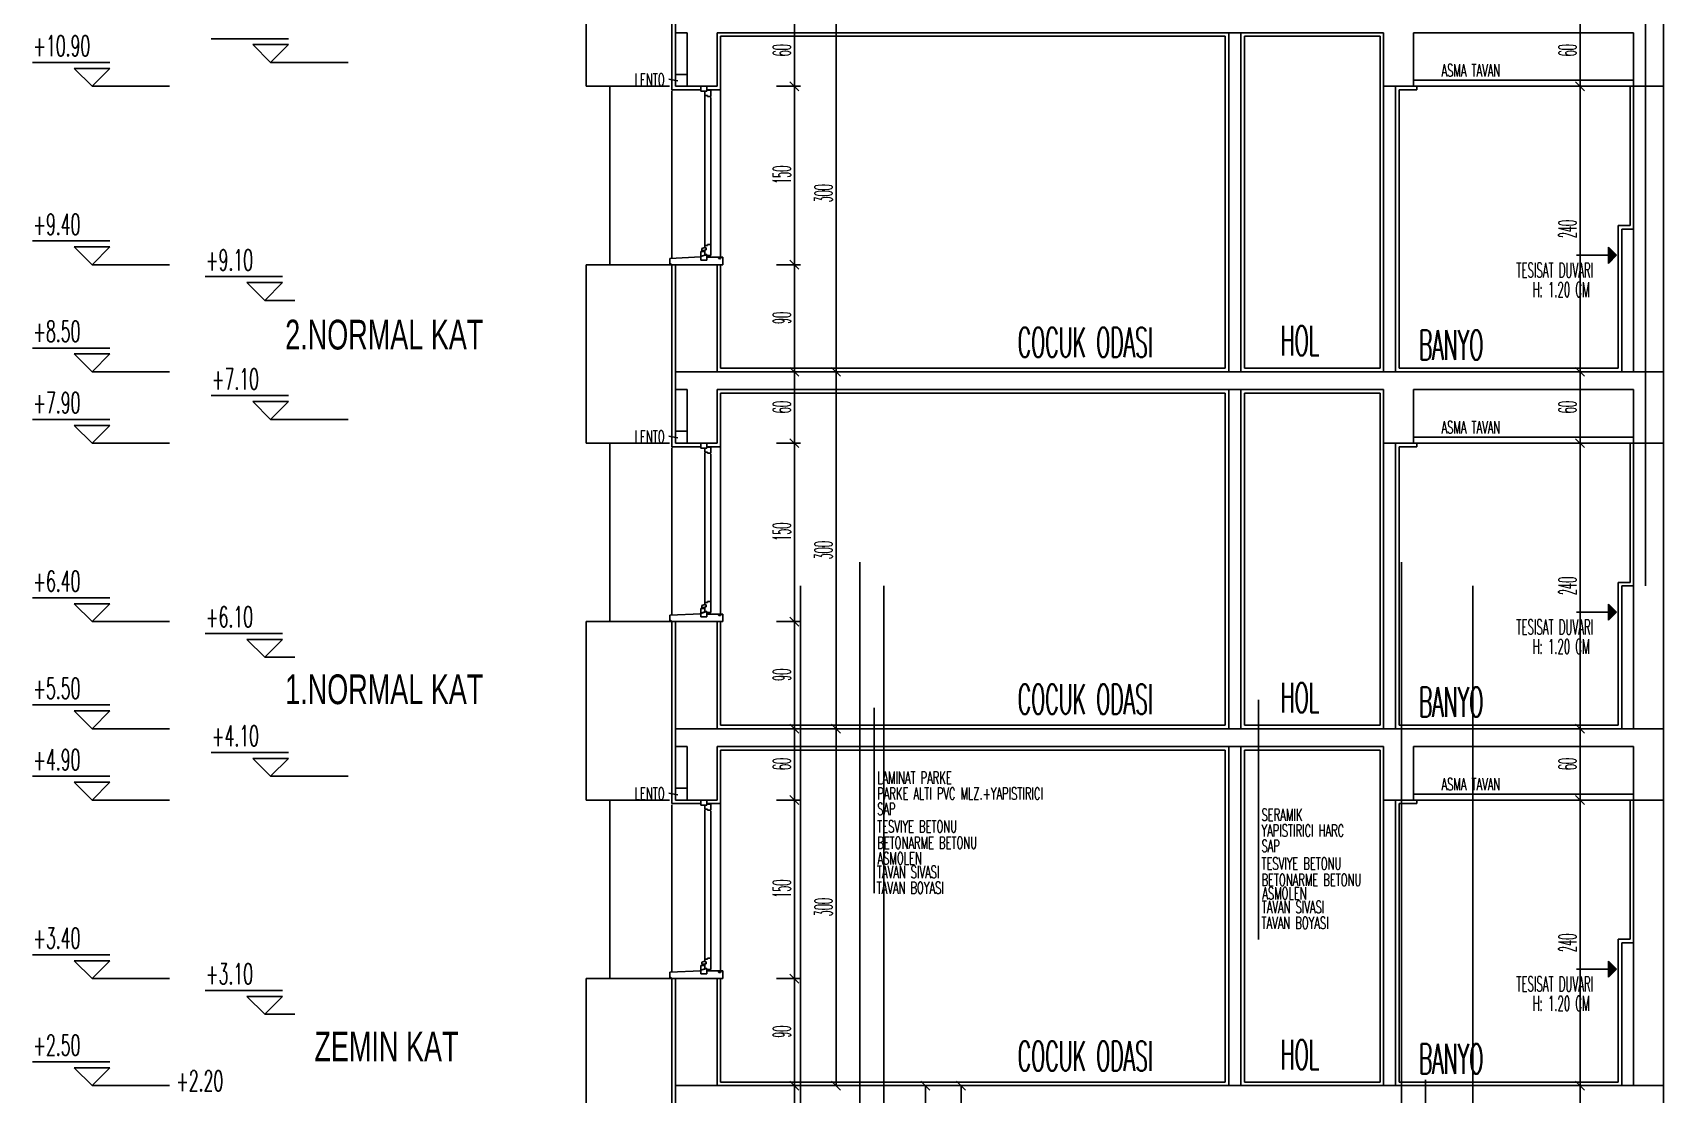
# Model space of a CAD drawing. Extents: x 78 to 306, y -397 to 18.
# Drawn here: x 278.4251 to 278.6991, y -396.81 to -396.6315 of the extents above; entities that cross this region are included whole.
import ezdxf

# ---------------------------------------------------------------- set-up
doc = ezdxf.new("R2010")
doc.units = 0
doc.header["$LTSCALE"] = 0.5
doc.header["$MEASUREMENT"] = 0
doc.linetypes.add('DASHDOT2', pattern=[0.5, 0.25, -0.125, 0, -0.125])
doc.layers.get('0').update_dxf_attribs({"linetype": 'CONTINUOUS'})
for name, color, linetype in [('AKS', 5, 'DASHDOT2'), ('DUVAR', 6, 'CONTINUOUS'), ('KAPI', 1, 'CONTINUOUS'), ('KOLON', 4, 'CONTINUOUS'), ('MERDIVEN', 3, 'CONTINUOUS'), ('OLCU', 31, 'CONTINUOUS'), ('SIVA', 7, 'CONTINUOUS'), ('TARAMA', 8, 'CONTINUOUS'), ('YESIL', 73, 'CONTINUOUS')]:
    doc.layers.add(name, color=color, linetype=linetype)
doc.styles.add('MİMARİ YAZI', font='arial.ttf')
doc.styles.add('OLCU', font='romans.shx', dxfattribs={"width": 0.6, "height": 0.125})
doc.styles.add('OLCUIC', font='ROMANS.SHX', dxfattribs={"width": 0.4, "height": 0.15})

msp = doc.modelspace()

# ---------------------------------------------------------------- hatches: boundary and pattern name
at = {"layer": 'YESIL'}
for points in [[(278.68992, -396.66762), (278.68992, -396.66898), (278.68992, -396.67033), (278.69125, -396.66898)], [(278.68992, -396.72762), (278.68992, -396.72898), (278.68992, -396.73033), (278.69125, -396.72898)], [(278.68992, -396.78762), (278.68992, -396.78898), (278.68992, -396.79033), (278.69125, -396.78898)]]:
    msp.add_hatch(color=256, dxfattribs=at).paths.add_polyline_path(points)

# ---------------------------------------------------------------- linework, layer by layer
at = {"color": 0, "linetype": 'ByBlock'}
for p, q in [((278.55239, -396.63981), (278.55389, -396.64131)), ((278.55389, -396.64131), (278.55239, -396.63981)), ((278.68439, -396.63981), (278.68589, -396.64131)), ((278.68589, -396.64131), (278.68439, -396.63981)), ((278.55239, -396.66981), (278.55389, -396.67131)), ((278.55389, -396.67131), (278.55239, -396.66981)), ((278.55239, -396.68781), (278.55389, -396.68931)), ((278.55389, -396.68931), (278.55239, -396.68781)), ((278.55939, -396.68781), (278.56089, -396.68931)), ((278.56089, -396.68931), (278.55939, -396.68781)), ((278.68439, -396.68781), (278.68589, -396.68931)), ((278.68589, -396.68931), (278.68439, -396.68781)), ((278.55239, -396.69981), (278.55389, -396.70131)), ((278.55389, -396.70131), (278.55239, -396.69981)), ((278.68439, -396.69981), (278.68589, -396.70131)), ((278.68589, -396.70131), (278.68439, -396.69981)), ((278.55239, -396.72981), (278.55389, -396.73131)), ((278.55389, -396.73131), (278.55239, -396.72981)), ((278.55239, -396.74781), (278.55389, -396.74931)), ((278.55389, -396.74931), (278.55239, -396.74781)), ((278.55939, -396.74781), (278.56089, -396.74931)), ((278.56089, -396.74931), (278.55939, -396.74781)), ((278.68439, -396.74781), (278.68589, -396.74931)), ((278.68589, -396.74931), (278.68439, -396.74781)), ((278.55239, -396.75981), (278.55389, -396.76131)), ((278.55389, -396.76131), (278.55239, -396.75981)), ((278.68439, -396.75981), (278.68589, -396.76131)), ((278.68589, -396.76131), (278.68439, -396.75981)), ((278.55239, -396.78981), (278.55389, -396.79131)), ((278.55389, -396.79131), (278.55239, -396.78981)), ((278.55239, -396.80781), (278.55389, -396.80931)), ((278.55389, -396.80931), (278.55239, -396.80781)), ((278.55939, -396.80781), (278.56089, -396.80931)), ((278.57589, -396.80931), (278.57439, -396.80781)), ((278.58189, -396.80931), (278.58039, -396.80781)), ((278.68439, -396.80781), (278.68589, -396.80931)), ((278.68589, -396.80931), (278.68439, -396.80781))]:
    msp.add_line(p, q, dxfattribs=at)
at = {"layer": 'AKS'}
for p, q in [((278.56414, -396.29556), (278.56414, -396.94956)), ((278.65514, -396.29556), (278.65514, -396.94956)), ((278.69614, -396.94956), (278.69614, -396.29556)), ((278.55414, -396.29956), (278.55414, -396.94956)), ((278.56814, -396.29956), (278.56814, -396.94956)), ((278.66714, -396.29956), (278.66714, -396.94956))]:
    msp.add_line(p, q, dxfattribs=at)
at = {"layer": 'DUVAR', "ltscale": 1.4}
for p, q in [((278.53314, -396.63156), (278.53314, -396.64056)), ((278.53514, -396.64056), (278.53314, -396.64056)), ((278.53314, -396.69156), (278.53314, -396.70056)), ((278.53514, -396.70056), (278.53314, -396.70056)), ((278.53314, -396.75156), (278.53314, -396.76056)), ((278.53514, -396.76056), (278.53314, -396.76056))]:
    msp.add_line(p, q, dxfattribs=at)
at = {"layer": 'DUVAR'}
for p, q in [((278.62614, -396.63156), (278.62614, -396.68856)), ((278.62814, -396.63156), (278.62814, -396.68856)), ((278.53314, -396.63856), (278.53514, -396.63856)), ((278.53314, -396.64056), (278.53514, -396.64056)), ((278.65214, -396.64056), (278.65214, -396.68856)), ((278.65414, -396.64056), (278.65414, -396.68856)), ((278.69214, -396.68856), (278.69214, -396.66456)), ((278.69414, -396.66456), (278.69214, -396.66456)), ((278.53314, -396.67056), (278.53314, -396.68856)), ((278.54014, -396.67056), (278.53314, -396.67056)), ((278.54014, -396.67056), (278.53314, -396.67056)), ((278.54014, -396.67056), (278.54014, -396.68856)), ((278.62614, -396.69156), (278.62614, -396.74856)), ((278.62814, -396.69156), (278.62814, -396.74856)), ((278.53314, -396.69856), (278.53514, -396.69856)), ((278.53314, -396.70056), (278.53514, -396.70056)), ((278.65214, -396.70056), (278.65214, -396.74856)), ((278.65414, -396.70056), (278.65414, -396.74856)), ((278.69214, -396.74856), (278.69214, -396.72456)), ((278.69414, -396.72456), (278.69214, -396.72456)), ((278.53314, -396.73056), (278.53314, -396.74856)), ((278.54014, -396.73056), (278.53314, -396.73056)), ((278.54014, -396.73056), (278.53314, -396.73056)), ((278.54014, -396.73056), (278.54014, -396.74856)), ((278.62614, -396.75156), (278.62614, -396.80856)), ((278.62814, -396.75156), (278.62814, -396.80856)), ((278.53314, -396.75856), (278.53514, -396.75856)), ((278.53314, -396.76056), (278.53514, -396.76056)), ((278.65214, -396.76056), (278.65214, -396.80856)), ((278.65414, -396.76056), (278.65414, -396.80856)), ((278.69214, -396.80856), (278.69214, -396.78456)), ((278.69414, -396.78456), (278.69214, -396.78456)), ((278.53314, -396.79056), (278.53314, -396.80856)), ((278.54014, -396.79056), (278.53314, -396.79056)), ((278.54014, -396.79056), (278.53314, -396.79056)), ((278.54014, -396.79056), (278.54014, -396.80856))]:
    msp.add_line(p, q, dxfattribs=at)
at = {"layer": 'DUVAR', "ltscale": 1.5}
for p, q in [((278.54014, -396.67056), (278.53314, -396.67056)), ((278.54014, -396.67056), (278.53314, -396.67056)), ((278.54014, -396.73056), (278.53314, -396.73056)), ((278.54014, -396.73056), (278.53314, -396.73056)), ((278.54014, -396.79056), (278.53314, -396.79056)), ((278.54014, -396.79056), (278.53314, -396.79056))]:
    msp.add_line(p, q, dxfattribs=at)
at = {"layer": 'KAPI'}
for p, q in [((278.53255, -396.64133), (278.53255, -396.66945)), ((278.53808, -396.64217), (278.53808, -396.66732)), ((278.53808, -396.64217), (278.53808, -396.66732)), ((278.54074, -396.64116), (278.54074, -396.66928)), ((278.54074, -396.64116), (278.54074, -396.66928)), ((278.5391, -396.64243), (278.5391, -396.66715)), ((278.5391, -396.64243), (278.5391, -396.66715)), ((278.5322, -396.66949), (278.5374, -396.66924)), ((278.5322, -396.66949), (278.5374, -396.66924)), ((278.5322, -396.66949), (278.5322, -396.67056)), ((278.5322, -396.66949), (278.5322, -396.67056)), ((278.54038, -396.66928), (278.53842, -396.66928)), ((278.54038, -396.66928), (278.53842, -396.66928)), ((278.54038, -396.66943), (278.54038, -396.66928)), ((278.54038, -396.66943), (278.54038, -396.66928)), ((278.54077, -396.66928), (278.54042, -396.66928)), ((278.54077, -396.66928), (278.54042, -396.66928)), ((278.5408, -396.66943), (278.5408, -396.66928)), ((278.54114, -396.66928), (278.5408, -396.66928)), ((278.5408, -396.66943), (278.5408, -396.66928)), ((278.54114, -396.66928), (278.5408, -396.66928)), ((278.54114, -396.67056), (278.54114, -396.66928)), ((278.54114, -396.67056), (278.54114, -396.66928)), ((278.5323, -396.67056), (278.5322, -396.67056)), ((278.5323, -396.67056), (278.5322, -396.67056)), ((278.5323, -396.67039), (278.5323, -396.67056)), ((278.5323, -396.67039), (278.5323, -396.67056)), ((278.53231, -396.67056), (278.53246, -396.67056)), ((278.53231, -396.67056), (278.53246, -396.67056)), ((278.53314, -396.67056), (278.53244, -396.67056)), ((278.53314, -396.67056), (278.53244, -396.67056)), ((278.54114, -396.67056), (278.54014, -396.67056)), ((278.54114, -396.67056), (278.54014, -396.67056)), ((278.53255, -396.70133), (278.53255, -396.72945)), ((278.53808, -396.70217), (278.53808, -396.72732)), ((278.53808, -396.70217), (278.53808, -396.72732)), ((278.5391, -396.70243), (278.5391, -396.72715)), ((278.5391, -396.70243), (278.5391, -396.72715)), ((278.54074, -396.70116), (278.54074, -396.72928)), ((278.54074, -396.70116), (278.54074, -396.72928)), ((278.5322, -396.72949), (278.5374, -396.72924)), ((278.5322, -396.72949), (278.5374, -396.72924)), ((278.5322, -396.72949), (278.5322, -396.73056)), ((278.5322, -396.72949), (278.5322, -396.73056)), ((278.54038, -396.72928), (278.53842, -396.72928)), ((278.54038, -396.72928), (278.53842, -396.72928)), ((278.54038, -396.72943), (278.54038, -396.72928)), ((278.54038, -396.72943), (278.54038, -396.72928)), ((278.54077, -396.72928), (278.54042, -396.72928)), ((278.54077, -396.72928), (278.54042, -396.72928)), ((278.5408, -396.72943), (278.5408, -396.72928)), ((278.54114, -396.72928), (278.5408, -396.72928)), ((278.5408, -396.72943), (278.5408, -396.72928)), ((278.54114, -396.72928), (278.5408, -396.72928)), ((278.54114, -396.73056), (278.54114, -396.72928)), ((278.54114, -396.73056), (278.54114, -396.72928)), ((278.5323, -396.73056), (278.5322, -396.73056)), ((278.5323, -396.73056), (278.5322, -396.73056)), ((278.5323, -396.73039), (278.5323, -396.73056)), ((278.5323, -396.73039), (278.5323, -396.73056)), ((278.53231, -396.73056), (278.53246, -396.73056)), ((278.53231, -396.73056), (278.53246, -396.73056)), ((278.53314, -396.73056), (278.53244, -396.73056)), ((278.53314, -396.73056), (278.53244, -396.73056)), ((278.54114, -396.73056), (278.54014, -396.73056)), ((278.54114, -396.73056), (278.54014, -396.73056)), ((278.53255, -396.76133), (278.53255, -396.78945)), ((278.53808, -396.76217), (278.53808, -396.78732)), ((278.53808, -396.76217), (278.53808, -396.78732)), ((278.5391, -396.76243), (278.5391, -396.78715)), ((278.5391, -396.76243), (278.5391, -396.78715)), ((278.54074, -396.76116), (278.54074, -396.78928)), ((278.54074, -396.76116), (278.54074, -396.78928)), ((278.5322, -396.78949), (278.5374, -396.78924)), ((278.5322, -396.78949), (278.5374, -396.78924)), ((278.5322, -396.78949), (278.5322, -396.79056)), ((278.5322, -396.78949), (278.5322, -396.79056)), ((278.54038, -396.78928), (278.53842, -396.78928)), ((278.54038, -396.78928), (278.53842, -396.78928)), ((278.54038, -396.78943), (278.54038, -396.78928)), ((278.54038, -396.78943), (278.54038, -396.78928)), ((278.54077, -396.78928), (278.54042, -396.78928)), ((278.54077, -396.78928), (278.54042, -396.78928)), ((278.5408, -396.78943), (278.5408, -396.78928)), ((278.54114, -396.78928), (278.5408, -396.78928)), ((278.5408, -396.78943), (278.5408, -396.78928)), ((278.54114, -396.78928), (278.5408, -396.78928)), ((278.54114, -396.79056), (278.54114, -396.78928)), ((278.54114, -396.79056), (278.54114, -396.78928)), ((278.5323, -396.79056), (278.5322, -396.79056)), ((278.5323, -396.79056), (278.5322, -396.79056)), ((278.5323, -396.79039), (278.5323, -396.79056)), ((278.5323, -396.79039), (278.5323, -396.79056)), ((278.53231, -396.79056), (278.53246, -396.79056)), ((278.53231, -396.79056), (278.53246, -396.79056)), ((278.53314, -396.79056), (278.53244, -396.79056)), ((278.53314, -396.79056), (278.53244, -396.79056)), ((278.54114, -396.79056), (278.54014, -396.79056)), ((278.54114, -396.79056), (278.54014, -396.79056))]:
    msp.add_line(p, q, dxfattribs=at)
for centre, radius, start, end in [((278.54059, -396.66931), 0.000242, 208.773, 331.227), ((278.54059, -396.66931), 0.000242, 208.773, 331.227), ((278.5323, -396.67056), 0.00017, 360, 90), ((278.5323, -396.67056), 0.00017, 360, 90), ((278.54059, -396.72931), 0.000242, 208.773, 331.227), ((278.54059, -396.72931), 0.000242, 208.773, 331.227), ((278.5323, -396.73056), 0.00017, 360, 90), ((278.5323, -396.73056), 0.00017, 360, 90), ((278.54059, -396.78931), 0.000242, 208.773, 331.227), ((278.54059, -396.78931), 0.000242, 208.773, 331.227), ((278.5323, -396.79056), 0.00017, 360, 90), ((278.5323, -396.79056), 0.00017, 360, 90)]:
    msp.add_arc(centre, radius, start, end, dxfattribs=at)
at = {"layer": 'KOLON'}
for p, q in [((278.53314, -396.63156), (278.53314, -396.62856)), ((278.69914, -396.62856), (278.69914, -396.68856)), ((278.53514, -396.63156), (278.53314, -396.63156)), ((278.53514, -396.64056), (278.53514, -396.63156)), ((278.65214, -396.63156), (278.54014, -396.63156)), ((278.54014, -396.64056), (278.54014, -396.63156)), ((278.65214, -396.63156), (278.65214, -396.64056)), ((278.69414, -396.63156), (278.65714, -396.63156)), ((278.65714, -396.63156), (278.65714, -396.64056)), ((278.69414, -396.63156), (278.69414, -396.68856)), ((278.54014, -396.64056), (278.53514, -396.64056)), ((278.65714, -396.64056), (278.65214, -396.64056)), ((278.69914, -396.64056), (278.69414, -396.64056)), ((278.69914, -396.68856), (278.53314, -396.68856)), ((278.53314, -396.69156), (278.53314, -396.68856)), ((278.69914, -396.68856), (278.69914, -396.74856)), ((278.53514, -396.69156), (278.53314, -396.69156)), ((278.53514, -396.70056), (278.53514, -396.69156)), ((278.65214, -396.69156), (278.54014, -396.69156)), ((278.54014, -396.70056), (278.54014, -396.69156)), ((278.65214, -396.69156), (278.65214, -396.70056)), ((278.69414, -396.69156), (278.65714, -396.69156)), ((278.65714, -396.69156), (278.65714, -396.70056)), ((278.69414, -396.69156), (278.69414, -396.74856)), ((278.54014, -396.70056), (278.53514, -396.70056)), ((278.65714, -396.70056), (278.65214, -396.70056)), ((278.69914, -396.70056), (278.69414, -396.70056)), ((278.69914, -396.74856), (278.53314, -396.74856)), ((278.53314, -396.75156), (278.53314, -396.74856)), ((278.69914, -396.74856), (278.69914, -396.80856)), ((278.53514, -396.75156), (278.53314, -396.75156)), ((278.53514, -396.76056), (278.53514, -396.75156)), ((278.65214, -396.75156), (278.54014, -396.75156)), ((278.54014, -396.76056), (278.54014, -396.75156)), ((278.65214, -396.75156), (278.65214, -396.76056)), ((278.69414, -396.75156), (278.65714, -396.75156)), ((278.65714, -396.75156), (278.65714, -396.76056)), ((278.69414, -396.75156), (278.69414, -396.80856)), ((278.54014, -396.76056), (278.53514, -396.76056)), ((278.65714, -396.76056), (278.65214, -396.76056)), ((278.69914, -396.76056), (278.69414, -396.76056)), ((278.69914, -396.80856), (278.53314, -396.80856)), ((278.53314, -396.81156), (278.53314, -396.80856)), ((278.69914, -396.80856), (278.69914, -396.86856))]:
    msp.add_line(p, q, dxfattribs=at)
at = {"layer": 'MERDIVEN', "ltscale": 1.4}
for p, q in [((278.69414, -396.63956), (278.65714, -396.63956)), ((278.69414, -396.64056), (278.65714, -396.64056)), ((278.69414, -396.69956), (278.65714, -396.69956)), ((278.69414, -396.70056), (278.65714, -396.70056)), ((278.69414, -396.75956), (278.65714, -396.75956)), ((278.69414, -396.76056), (278.65714, -396.76056))]:
    msp.add_line(p, q, dxfattribs=at)
at = {"layer": 'MERDIVEN'}
for p, q in [((278.5374, -396.64056), (278.5374, -396.64141)), ((278.5374, -396.64056), (278.5374, -396.64141)), ((278.53842, -396.64141), (278.5374, -396.64141)), ((278.53842, -396.64141), (278.5374, -396.64141)), ((278.53808, -396.64141), (278.53808, -396.64209)), ((278.53808, -396.64141), (278.53808, -396.64141)), ((278.53842, -396.64141), (278.53808, -396.64141)), ((278.53808, -396.64141), (278.53808, -396.64209)), ((278.53808, -396.64141), (278.53808, -396.64141)), ((278.53842, -396.64141), (278.53808, -396.64141)), ((278.53808, -396.64209), (278.53851, -396.64209)), ((278.53808, -396.64209), (278.53851, -396.64209)), ((278.53842, -396.64056), (278.53842, -396.64141)), ((278.53842, -396.64056), (278.53842, -396.64141)), ((278.5391, -396.64124), (278.53842, -396.64124)), ((278.5391, -396.64124), (278.53842, -396.64124)), ((278.53851, -396.64209), (278.53851, -396.64226)), ((278.53851, -396.64209), (278.53851, -396.64226)), ((278.5391, -396.64226), (278.53851, -396.64226)), ((278.5391, -396.64226), (278.53851, -396.64226)), ((278.5391, -396.64124), (278.5391, -396.64226)), ((278.5391, -396.64124), (278.5391, -396.64226)), ((278.53808, -396.66834), (278.5374, -396.66834)), ((278.5374, -396.66834), (278.5374, -396.66914)), ((278.53808, -396.66834), (278.5374, -396.66834)), ((278.5374, -396.66834), (278.5374, -396.66914)), ((278.5374, -396.66917), (278.5374, -396.66944)), ((278.5374, -396.66917), (278.5374, -396.66944)), ((278.5374, -396.66944), (278.5374, -396.66978)), ((278.5374, -396.66944), (278.5374, -396.66978)), ((278.53842, -396.66978), (278.5374, -396.66978)), ((278.53842, -396.66978), (278.5374, -396.66978)), ((278.53757, -396.66783), (278.53808, -396.66766)), ((278.53757, -396.66783), (278.53808, -396.66766)), ((278.53757, -396.66783), (278.53757, -396.66817)), ((278.53757, -396.66783), (278.53757, -396.66817)), ((278.53757, -396.66817), (278.53808, -396.66817)), ((278.53757, -396.66817), (278.53808, -396.66817)), ((278.53808, -396.66732), (278.53851, -396.66732)), ((278.53808, -396.66732), (278.53808, -396.66774)), ((278.53808, -396.66732), (278.53851, -396.66732)), ((278.53808, -396.66732), (278.53808, -396.66774)), ((278.53808, -396.66774), (278.53834, -396.66774)), ((278.53808, -396.66774), (278.53834, -396.66774)), ((278.53808, -396.66808), (278.53834, -396.66808)), ((278.53808, -396.66808), (278.53808, -396.66834)), ((278.53808, -396.66808), (278.53834, -396.66808)), ((278.53808, -396.66808), (278.53808, -396.66834)), ((278.53808, -396.66885), (278.53808, -396.66834)), ((278.53808, -396.66885), (278.53808, -396.66834)), ((278.53842, -396.66885), (278.53808, -396.66885)), ((278.53842, -396.66885), (278.53808, -396.66885)), ((278.53842, -396.66893), (278.53817, -396.66893)), ((278.53842, -396.66893), (278.53817, -396.66893)), ((278.53834, -396.66774), (278.53834, -396.66808)), ((278.53834, -396.66774), (278.53834, -396.66808)), ((278.53842, -396.66885), (278.53842, -396.66936)), ((278.53842, -396.66885), (278.53842, -396.66936)), ((278.5391, -396.66902), (278.53842, -396.66902)), ((278.5391, -396.66902), (278.53842, -396.66902)), ((278.53842, -396.66936), (278.53842, -396.66978)), ((278.53842, -396.66936), (278.53842, -396.66978)), ((278.53851, -396.66732), (278.53851, -396.66715)), ((278.5391, -396.66715), (278.53851, -396.66715)), ((278.53851, -396.66732), (278.53851, -396.66715)), ((278.5391, -396.66715), (278.53851, -396.66715)), ((278.5391, -396.66715), (278.5391, -396.66902)), ((278.5391, -396.66715), (278.5391, -396.66902)), ((278.5374, -396.70056), (278.5374, -396.70141)), ((278.5374, -396.70056), (278.5374, -396.70141)), ((278.53842, -396.70141), (278.5374, -396.70141)), ((278.53842, -396.70141), (278.5374, -396.70141)), ((278.53808, -396.70141), (278.53808, -396.70209)), ((278.53808, -396.70141), (278.53808, -396.70141)), ((278.53842, -396.70141), (278.53808, -396.70141)), ((278.53808, -396.70141), (278.53808, -396.70209)), ((278.53808, -396.70141), (278.53808, -396.70141)), ((278.53842, -396.70141), (278.53808, -396.70141)), ((278.53808, -396.70209), (278.53851, -396.70209)), ((278.53808, -396.70209), (278.53851, -396.70209)), ((278.53842, -396.70056), (278.53842, -396.70141)), ((278.53842, -396.70056), (278.53842, -396.70141)), ((278.5391, -396.70124), (278.53842, -396.70124)), ((278.5391, -396.70124), (278.53842, -396.70124)), ((278.53851, -396.70209), (278.53851, -396.70226)), ((278.53851, -396.70209), (278.53851, -396.70226)), ((278.5391, -396.70226), (278.53851, -396.70226)), ((278.5391, -396.70226), (278.53851, -396.70226)), ((278.5391, -396.70124), (278.5391, -396.70226)), ((278.5391, -396.70124), (278.5391, -396.70226)), ((278.53808, -396.72732), (278.53851, -396.72732)), ((278.53808, -396.72732), (278.53808, -396.72774)), ((278.53808, -396.72732), (278.53851, -396.72732)), ((278.53808, -396.72732), (278.53808, -396.72774)), ((278.53851, -396.72732), (278.53851, -396.72715)), ((278.5391, -396.72715), (278.53851, -396.72715)), ((278.53851, -396.72732), (278.53851, -396.72715)), ((278.5391, -396.72715), (278.53851, -396.72715)), ((278.5391, -396.72715), (278.5391, -396.72902)), ((278.5391, -396.72715), (278.5391, -396.72902)), ((278.53808, -396.72834), (278.5374, -396.72834)), ((278.5374, -396.72834), (278.5374, -396.72914)), ((278.53808, -396.72834), (278.5374, -396.72834)), ((278.5374, -396.72834), (278.5374, -396.72914)), ((278.5374, -396.72917), (278.5374, -396.72944)), ((278.5374, -396.72917), (278.5374, -396.72944)), ((278.5374, -396.72944), (278.5374, -396.72978)), ((278.5374, -396.72944), (278.5374, -396.72978)), ((278.53842, -396.72978), (278.5374, -396.72978)), ((278.53842, -396.72978), (278.5374, -396.72978)), ((278.53757, -396.72783), (278.53808, -396.72766)), ((278.53757, -396.72783), (278.53808, -396.72766)), ((278.53757, -396.72783), (278.53757, -396.72817)), ((278.53757, -396.72783), (278.53757, -396.72817)), ((278.53757, -396.72817), (278.53808, -396.72817)), ((278.53757, -396.72817), (278.53808, -396.72817)), ((278.53808, -396.72774), (278.53834, -396.72774)), ((278.53808, -396.72774), (278.53834, -396.72774)), ((278.53808, -396.72808), (278.53834, -396.72808)), ((278.53808, -396.72808), (278.53808, -396.72834)), ((278.53808, -396.72808), (278.53834, -396.72808)), ((278.53808, -396.72808), (278.53808, -396.72834)), ((278.53808, -396.72885), (278.53808, -396.72834)), ((278.53808, -396.72885), (278.53808, -396.72834)), ((278.53842, -396.72885), (278.53808, -396.72885)), ((278.53842, -396.72885), (278.53808, -396.72885)), ((278.53842, -396.72893), (278.53817, -396.72893)), ((278.53842, -396.72893), (278.53817, -396.72893)), ((278.53834, -396.72774), (278.53834, -396.72808)), ((278.53834, -396.72774), (278.53834, -396.72808)), ((278.53842, -396.72885), (278.53842, -396.72936)), ((278.53842, -396.72885), (278.53842, -396.72936)), ((278.5391, -396.72902), (278.53842, -396.72902)), ((278.5391, -396.72902), (278.53842, -396.72902)), ((278.53842, -396.72936), (278.53842, -396.72978)), ((278.53842, -396.72936), (278.53842, -396.72978)), ((278.5374, -396.76056), (278.5374, -396.76141)), ((278.5374, -396.76056), (278.5374, -396.76141)), ((278.53842, -396.76141), (278.5374, -396.76141)), ((278.53842, -396.76141), (278.5374, -396.76141)), ((278.53808, -396.76141), (278.53808, -396.76209)), ((278.53808, -396.76141), (278.53808, -396.76141)), ((278.53842, -396.76141), (278.53808, -396.76141)), ((278.53808, -396.76141), (278.53808, -396.76209)), ((278.53808, -396.76141), (278.53808, -396.76141)), ((278.53842, -396.76141), (278.53808, -396.76141)), ((278.53808, -396.76209), (278.53851, -396.76209)), ((278.53808, -396.76209), (278.53851, -396.76209)), ((278.53842, -396.76056), (278.53842, -396.76141)), ((278.53842, -396.76056), (278.53842, -396.76141)), ((278.5391, -396.76124), (278.53842, -396.76124)), ((278.5391, -396.76124), (278.53842, -396.76124)), ((278.53851, -396.76209), (278.53851, -396.76226)), ((278.53851, -396.76209), (278.53851, -396.76226)), ((278.5391, -396.76226), (278.53851, -396.76226)), ((278.5391, -396.76226), (278.53851, -396.76226)), ((278.5391, -396.76124), (278.5391, -396.76226)), ((278.5391, -396.76124), (278.5391, -396.76226)), ((278.53808, -396.78732), (278.53851, -396.78732)), ((278.53808, -396.78732), (278.53808, -396.78774)), ((278.53808, -396.78732), (278.53851, -396.78732)), ((278.53808, -396.78732), (278.53808, -396.78774)), ((278.53851, -396.78732), (278.53851, -396.78715)), ((278.5391, -396.78715), (278.53851, -396.78715)), ((278.53851, -396.78732), (278.53851, -396.78715)), ((278.5391, -396.78715), (278.53851, -396.78715)), ((278.5391, -396.78715), (278.5391, -396.78902)), ((278.5391, -396.78715), (278.5391, -396.78902)), ((278.53808, -396.78834), (278.5374, -396.78834)), ((278.5374, -396.78834), (278.5374, -396.78914)), ((278.53808, -396.78834), (278.5374, -396.78834)), ((278.5374, -396.78834), (278.5374, -396.78914)), ((278.5374, -396.78917), (278.5374, -396.78944)), ((278.5374, -396.78917), (278.5374, -396.78944)), ((278.5374, -396.78944), (278.5374, -396.78978)), ((278.5374, -396.78944), (278.5374, -396.78978)), ((278.53842, -396.78978), (278.5374, -396.78978)), ((278.53842, -396.78978), (278.5374, -396.78978)), ((278.53757, -396.78783), (278.53808, -396.78766)), ((278.53757, -396.78783), (278.53808, -396.78766)), ((278.53757, -396.78783), (278.53757, -396.78817)), ((278.53757, -396.78783), (278.53757, -396.78817)), ((278.53757, -396.78817), (278.53808, -396.78817)), ((278.53757, -396.78817), (278.53808, -396.78817)), ((278.53808, -396.78774), (278.53834, -396.78774)), ((278.53808, -396.78774), (278.53834, -396.78774)), ((278.53808, -396.78808), (278.53834, -396.78808)), ((278.53808, -396.78808), (278.53808, -396.78834)), ((278.53808, -396.78808), (278.53834, -396.78808)), ((278.53808, -396.78808), (278.53808, -396.78834)), ((278.53808, -396.78885), (278.53808, -396.78834)), ((278.53808, -396.78885), (278.53808, -396.78834)), ((278.53842, -396.78885), (278.53808, -396.78885)), ((278.53842, -396.78885), (278.53808, -396.78885)), ((278.53842, -396.78893), (278.53817, -396.78893)), ((278.53842, -396.78893), (278.53817, -396.78893)), ((278.53834, -396.78774), (278.53834, -396.78808)), ((278.53834, -396.78774), (278.53834, -396.78808)), ((278.53842, -396.78885), (278.53842, -396.78936)), ((278.53842, -396.78885), (278.53842, -396.78936)), ((278.5391, -396.78902), (278.53842, -396.78902)), ((278.5391, -396.78902), (278.53842, -396.78902)), ((278.53842, -396.78936), (278.53842, -396.78978)), ((278.53842, -396.78936), (278.53842, -396.78978))]:
    msp.add_line(p, q, dxfattribs=at)
at = {"layer": 'OLCU'}
for p, q in [((278.46814, -396.63256), (278.45514, -396.63256)), ((278.46514, -396.63656), (278.46214, -396.63356)), ((278.46814, -396.63356), (278.46214, -396.63356)), ((278.46514, -396.63656), (278.46814, -396.63356)), ((278.43814, -396.63656), (278.42514, -396.63656)), ((278.47814, -396.63656), (278.46514, -396.63656)), ((278.43514, -396.64056), (278.43214, -396.63756)), ((278.43814, -396.63756), (278.43214, -396.63756)), ((278.43514, -396.64056), (278.43814, -396.63756)), ((278.44814, -396.64056), (278.43514, -396.64056)), ((278.43814, -396.66656), (278.42514, -396.66656)), ((278.43514, -396.67056), (278.43214, -396.66756)), ((278.43814, -396.66756), (278.43214, -396.66756)), ((278.43514, -396.67056), (278.43814, -396.66756)), ((278.44814, -396.67056), (278.43514, -396.67056)), ((278.46714, -396.67256), (278.45414, -396.67256)), ((278.46414, -396.67656), (278.46114, -396.67356)), ((278.46714, -396.67356), (278.46114, -396.67356)), ((278.46414, -396.67656), (278.46714, -396.67356)), ((278.46922, -396.67656), (278.46414, -396.67656)), ((278.43814, -396.68456), (278.42514, -396.68456)), ((278.43514, -396.68856), (278.43214, -396.68556)), ((278.43814, -396.68556), (278.43214, -396.68556)), ((278.43514, -396.68856), (278.43814, -396.68556)), ((278.44814, -396.68856), (278.43514, -396.68856)), ((278.46814, -396.69256), (278.45514, -396.69256)), ((278.46514, -396.69656), (278.46214, -396.69356)), ((278.46814, -396.69356), (278.46214, -396.69356)), ((278.46514, -396.69656), (278.46814, -396.69356)), ((278.43814, -396.69656), (278.42514, -396.69656)), ((278.47814, -396.69656), (278.46514, -396.69656)), ((278.43514, -396.70056), (278.43214, -396.69756)), ((278.43814, -396.69756), (278.43214, -396.69756)), ((278.43514, -396.70056), (278.43814, -396.69756)), ((278.44814, -396.70056), (278.43514, -396.70056)), ((278.43814, -396.72656), (278.42514, -396.72656)), ((278.43514, -396.73056), (278.43214, -396.72756)), ((278.43814, -396.72756), (278.43214, -396.72756)), ((278.43514, -396.73056), (278.43814, -396.72756)), ((278.44814, -396.73056), (278.43514, -396.73056)), ((278.46714, -396.73256), (278.45414, -396.73256)), ((278.46414, -396.73656), (278.46114, -396.73356)), ((278.46714, -396.73356), (278.46114, -396.73356)), ((278.46414, -396.73656), (278.46714, -396.73356)), ((278.46922, -396.73656), (278.46414, -396.73656)), ((278.43814, -396.74456), (278.42514, -396.74456)), ((278.43514, -396.74856), (278.43214, -396.74556)), ((278.43814, -396.74556), (278.43214, -396.74556)), ((278.43514, -396.74856), (278.43814, -396.74556)), ((278.44814, -396.74856), (278.43514, -396.74856)), ((278.46814, -396.75256), (278.45514, -396.75256)), ((278.46514, -396.75656), (278.46214, -396.75356)), ((278.46814, -396.75356), (278.46214, -396.75356)), ((278.46514, -396.75656), (278.46814, -396.75356)), ((278.43814, -396.75656), (278.42514, -396.75656)), ((278.47814, -396.75656), (278.46514, -396.75656)), ((278.43514, -396.76056), (278.43214, -396.75756)), ((278.43814, -396.75756), (278.43214, -396.75756)), ((278.43514, -396.76056), (278.43814, -396.75756)), ((278.44814, -396.76056), (278.43514, -396.76056)), ((278.43814, -396.78656), (278.42514, -396.78656)), ((278.43514, -396.79056), (278.43214, -396.78756)), ((278.43814, -396.78756), (278.43214, -396.78756)), ((278.43514, -396.79056), (278.43814, -396.78756)), ((278.44814, -396.79056), (278.43514, -396.79056)), ((278.46714, -396.79256), (278.45414, -396.79256)), ((278.46414, -396.79656), (278.46114, -396.79356)), ((278.46714, -396.79356), (278.46114, -396.79356)), ((278.46414, -396.79656), (278.46714, -396.79356)), ((278.46922, -396.79656), (278.46414, -396.79656)), ((278.43814, -396.80456), (278.42514, -396.80456)), ((278.43514, -396.80856), (278.43214, -396.80556)), ((278.43814, -396.80556), (278.43214, -396.80556)), ((278.43514, -396.80856), (278.43814, -396.80556)), ((278.44814, -396.80856), (278.43514, -396.80856))]:
    msp.add_line(p, q, dxfattribs=at)
at = {"layer": 'SIVA', "ltscale": 1.4}
for p, q in [((278.53254, -396.64116), (278.53254, -396.62856)), ((278.62554, -396.63216), (278.54074, -396.63216)), ((278.54074, -396.64116), (278.54074, -396.63216)), ((278.62554, -396.68796), (278.62554, -396.63216)), ((278.62874, -396.63216), (278.62874, -396.68796)), ((278.65154, -396.63216), (278.62874, -396.63216)), ((278.65154, -396.68796), (278.65154, -396.63216)), ((278.54074, -396.64116), (278.54074, -396.63547)), ((278.53254, -396.63707), (278.53254, -396.64116)), ((278.53254, -396.63707), (278.53254, -396.64116)), ((278.53254, -396.64116), (278.5374, -396.64116)), ((278.53254, -396.64116), (278.5374, -396.64116)), ((278.65474, -396.64116), (278.65474, -396.68796)), ((278.65774, -396.64116), (278.65474, -396.64116)), ((278.65774, -396.64056), (278.65774, -396.64116)), ((278.69354, -396.66396), (278.69354, -396.64056)), ((278.69154, -396.68796), (278.69154, -396.66396)), ((278.69354, -396.66396), (278.69154, -396.66396)), ((278.53254, -396.68856), (278.53254, -396.67056)), ((278.54074, -396.68796), (278.54074, -396.67056)), ((278.53254, -396.70116), (278.53254, -396.68856)), ((278.62554, -396.68796), (278.54074, -396.68796)), ((278.65154, -396.68796), (278.62874, -396.68796)), ((278.69154, -396.68796), (278.65474, -396.68796)), ((278.62554, -396.69216), (278.54074, -396.69216)), ((278.54074, -396.70116), (278.54074, -396.69216)), ((278.62554, -396.74796), (278.62554, -396.69216)), ((278.62874, -396.69216), (278.62874, -396.74796)), ((278.65154, -396.69216), (278.62874, -396.69216)), ((278.65154, -396.74796), (278.65154, -396.69216)), ((278.53254, -396.69707), (278.53254, -396.70116)), ((278.53254, -396.69707), (278.53254, -396.70116)), ((278.54074, -396.70116), (278.54074, -396.69547)), ((278.53254, -396.70116), (278.5374, -396.70116)), ((278.53254, -396.70116), (278.5374, -396.70116)), ((278.65474, -396.70116), (278.65474, -396.74796)), ((278.65774, -396.70116), (278.65474, -396.70116)), ((278.65774, -396.70056), (278.65774, -396.70116)), ((278.69354, -396.72396), (278.69354, -396.70056)), ((278.69154, -396.74796), (278.69154, -396.72396)), ((278.69354, -396.72396), (278.69154, -396.72396)), ((278.53254, -396.74856), (278.53254, -396.73056)), ((278.54074, -396.74796), (278.54074, -396.73056)), ((278.53254, -396.76116), (278.53254, -396.74856)), ((278.62554, -396.74796), (278.54074, -396.74796)), ((278.65154, -396.74796), (278.62874, -396.74796)), ((278.69154, -396.74796), (278.65474, -396.74796)), ((278.62554, -396.75216), (278.54074, -396.75216)), ((278.54074, -396.76116), (278.54074, -396.75216)), ((278.62554, -396.80796), (278.62554, -396.75216)), ((278.62874, -396.75216), (278.62874, -396.80796)), ((278.65154, -396.75216), (278.62874, -396.75216)), ((278.65154, -396.80796), (278.65154, -396.75216)), ((278.53254, -396.75707), (278.53254, -396.76116)), ((278.53254, -396.75707), (278.53254, -396.76116)), ((278.54074, -396.76116), (278.54074, -396.75547)), ((278.53254, -396.76116), (278.5374, -396.76116)), ((278.53254, -396.76116), (278.5374, -396.76116)), ((278.65474, -396.76116), (278.65474, -396.80796)), ((278.65774, -396.76116), (278.65474, -396.76116)), ((278.65774, -396.76056), (278.65774, -396.76116)), ((278.69354, -396.78396), (278.69354, -396.76056)), ((278.69154, -396.80796), (278.69154, -396.78396)), ((278.69354, -396.78396), (278.69154, -396.78396)), ((278.53254, -396.80856), (278.53254, -396.79056)), ((278.54074, -396.80796), (278.54074, -396.79056)), ((278.53254, -396.81516), (278.53254, -396.80856)), ((278.62554, -396.80796), (278.54074, -396.80796)), ((278.65154, -396.80796), (278.62874, -396.80796)), ((278.69154, -396.80796), (278.65474, -396.80796))]:
    msp.add_line(p, q, dxfattribs=at)
at = {"layer": 'SIVA'}
for p, q in [((278.53254, -396.64116), (278.5374, -396.64116)), ((278.53254, -396.64116), (278.5374, -396.64116)), ((278.53842, -396.64116), (278.54074, -396.64116)), ((278.53842, -396.64116), (278.54074, -396.64116)), ((278.53254, -396.70116), (278.5374, -396.70116)), ((278.53254, -396.70116), (278.5374, -396.70116)), ((278.53842, -396.70116), (278.54074, -396.70116)), ((278.53842, -396.70116), (278.54074, -396.70116)), ((278.53254, -396.76116), (278.5374, -396.76116)), ((278.53254, -396.76116), (278.5374, -396.76116)), ((278.53842, -396.76116), (278.54074, -396.76116)), ((278.53842, -396.76116), (278.54074, -396.76116))]:
    msp.add_line(p, q, dxfattribs=at)
at = {"layer": 'TARAMA', "ltscale": 1.4}
for p, q in [((278.51814, -396.61056), (278.51814, -396.64056)), ((278.51814, -396.64056), (278.53214, -396.64056)), ((278.52214, -396.67056), (278.52214, -396.64056)), ((278.51814, -396.67056), (278.51814, -396.70056)), ((278.51814, -396.67056), (278.53214, -396.67056)), ((278.51814, -396.70056), (278.53214, -396.70056)), ((278.52214, -396.73056), (278.52214, -396.70056)), ((278.51814, -396.73056), (278.51814, -396.76056)), ((278.51814, -396.73056), (278.53214, -396.73056)), ((278.51814, -396.76056), (278.53214, -396.76056)), ((278.52214, -396.79056), (278.52214, -396.76056)), ((278.51814, -396.79056), (278.51814, -396.81456)), ((278.51814, -396.79056), (278.53214, -396.79056))]:
    msp.add_line(p, q, dxfattribs=at)
at = {"layer": 'TARAMA'}
for p, q in [((278.5374, -396.66914), (278.53737, -396.66915)), ((278.5374, -396.66914), (278.53737, -396.66915)), ((278.53737, -396.66915), (278.53738, -396.66918)), ((278.53737, -396.66915), (278.53738, -396.66918)), ((278.5374, -396.66917), (278.53738, -396.66918)), ((278.5374, -396.66917), (278.53738, -396.66918)), ((278.5381, -396.66897), (278.53741, -396.66917)), ((278.5381, -396.66897), (278.53741, -396.66917)), ((278.53808, -396.66894), (278.53742, -396.66913)), ((278.53808, -396.66894), (278.53742, -396.66913)), ((278.5374, -396.72914), (278.53737, -396.72915)), ((278.5374, -396.72914), (278.53737, -396.72915)), ((278.53737, -396.72915), (278.53738, -396.72918)), ((278.53737, -396.72915), (278.53738, -396.72918)), ((278.5374, -396.72917), (278.53738, -396.72918)), ((278.5374, -396.72917), (278.53738, -396.72918)), ((278.5381, -396.72897), (278.53741, -396.72917)), ((278.5381, -396.72897), (278.53741, -396.72917)), ((278.53808, -396.72894), (278.53742, -396.72913)), ((278.53808, -396.72894), (278.53742, -396.72913)), ((278.5374, -396.78914), (278.53737, -396.78915)), ((278.5374, -396.78914), (278.53737, -396.78915)), ((278.53737, -396.78915), (278.53738, -396.78918)), ((278.53737, -396.78915), (278.53738, -396.78918)), ((278.5374, -396.78917), (278.53738, -396.78918)), ((278.5374, -396.78917), (278.53738, -396.78918)), ((278.5381, -396.78897), (278.53741, -396.78917)), ((278.5381, -396.78897), (278.53741, -396.78917)), ((278.53808, -396.78894), (278.53742, -396.78913)), ((278.53808, -396.78894), (278.53742, -396.78913))]:
    msp.add_line(p, q, dxfattribs=at)
at = {"layer": 'YESIL', "ltscale": 1.4}
for p, q in [((278.55314, -396.64056), (278.55314, -396.62856)), ((278.56014, -396.62856), (278.56014, -396.68856)), ((278.68514, -396.64056), (278.68514, -396.62856)), ((278.55414, -396.64056), (278.55014, -396.64056)), ((278.55314, -396.67056), (278.55314, -396.64056)), ((278.68514, -396.68856), (278.68514, -396.64056)), ((278.55414, -396.67056), (278.55014, -396.67056)), ((278.55314, -396.68856), (278.55314, -396.67056)), ((278.55314, -396.70056), (278.55314, -396.68856)), ((278.56014, -396.68856), (278.56014, -396.74856)), ((278.68514, -396.70056), (278.68514, -396.68856)), ((278.55414, -396.70056), (278.55014, -396.70056)), ((278.55314, -396.73056), (278.55314, -396.70056)), ((278.68514, -396.74856), (278.68514, -396.70056)), ((278.55414, -396.73056), (278.55014, -396.73056)), ((278.55314, -396.74856), (278.55314, -396.73056)), ((278.55314, -396.76056), (278.55314, -396.74856)), ((278.56014, -396.74856), (278.56014, -396.80856)), ((278.68514, -396.76056), (278.68514, -396.74856)), ((278.55414, -396.76056), (278.55014, -396.76056)), ((278.55314, -396.79056), (278.55314, -396.76056)), ((278.68514, -396.80856), (278.68514, -396.76056)), ((278.55414, -396.79056), (278.55014, -396.79056)), ((278.55314, -396.80856), (278.55314, -396.79056)), ((278.55314, -396.80856), (278.55314, -396.81456)), ((278.57514, -396.80856), (278.57514, -396.82056)), ((278.58114, -396.86856), (278.58114, -396.80856)), ((278.6592, -396.85732), (278.6592, -396.80756)), ((278.68514, -396.82056), (278.68514, -396.80856))]:
    msp.add_line(p, q, dxfattribs=at)
at = {"layer": 'YESIL'}
for p, q in [((278.53355, -396.63967), (278.53203, -396.63939)), ((278.68456, -396.66898), (278.68992, -396.66898)), ((278.68992, -396.66898), (278.68992, -396.66762)), ((278.69125, -396.66898), (278.68992, -396.66762)), ((278.68992, -396.66898), (278.68992, -396.67033)), ((278.69125, -396.66898), (278.68992, -396.67033)), ((278.53355, -396.69967), (278.53203, -396.69939)), ((278.68456, -396.72898), (278.68992, -396.72898)), ((278.68992, -396.72898), (278.68992, -396.72762)), ((278.69125, -396.72898), (278.68992, -396.72762)), ((278.68992, -396.72898), (278.68992, -396.73033)), ((278.69125, -396.72898), (278.68992, -396.73033)), ((278.6311, -396.78399), (278.6311, -396.74371)), ((278.56653, -396.7762), (278.56653, -396.74506)), ((278.53355, -396.75967), (278.53203, -396.75939)), ((278.68992, -396.78898), (278.68992, -396.78762)), ((278.69125, -396.78898), (278.68992, -396.78762)), ((278.68456, -396.78898), (278.68992, -396.78898)), ((278.68992, -396.78898), (278.68992, -396.79033)), ((278.69125, -396.78898), (278.68992, -396.79033))]:
    msp.add_line(p, q, dxfattribs=at)

# ---------------------------------------------------------------- texts
at = {"layer": 'KAPI', "style": 'MİMARİ YAZI', "width": 0.65}
for s, p in [('2.NORMAL KAT', (278.46758, -396.68481)), ('1.NORMAL KAT', (278.46758, -396.74443)), ('ZEMIN KAT', (278.47249, -396.80449))]:
    msp.add_text(s, height=0.005, dxfattribs=at).set_placement(p)
at = {"layer": 'OLCU', "style": 'OLCU', "width": 0.55}
for s, p in [('+10.90', (278.42525, -396.63551)), ('+9.40', (278.42525, -396.66551)), ('+9.10', (278.45425, -396.67151)), ('+8.50', (278.42525, -396.68351)), ('+7.10', (278.45525, -396.69151)), ('+7.90', (278.42525, -396.69551)), ('+6.40', (278.42525, -396.72551)), ('+6.10', (278.45425, -396.73151)), ('+5.50', (278.42525, -396.74351)), ('+4.10', (278.45525, -396.75151)), ('+4.90', (278.42525, -396.75551)), ('+3.40', (278.42525, -396.78551)), ('+3.10', (278.45425, -396.79151)), ('+2.50', (278.42525, -396.80351)), ('+2.20', (278.44925, -396.80951))]:
    msp.add_text(s, height=0.0035, dxfattribs=at).set_placement(p)
at = {"layer": 'YESIL'}
for s, height, rotation, style, width, p in [('60', 0.003, 90, 'OLCUIC', 0.4, (278.55254, -396.63553)), ('60', 0.003, 90, 'OLCUIC', 0.4, (278.68454, -396.63553)), ('150', 0.003, 90, 'OLCUIC', 0.4, (278.55254, -396.65699)), ('300', 0.003, 90, 'OLCUIC', 0.4, (278.55954, -396.6601)), ('240', 0.003, 90, 'OLCUIC', 0.4, (278.68454, -396.6661)), ('TESISAT DUVARI', 0.0025, 0, 'OLCU', 0.5, (278.67443, -396.67272)), ('H: 1.20 CM', 0.0025, 0, 'OLCU', 0.5, (278.67717, -396.67599)), ('90', 0.003, 90, 'OLCUIC', 0.4, (278.55254, -396.68053)), ('60', 0.003, 90, 'OLCUIC', 0.4, (278.55254, -396.69553)), ('60', 0.003, 90, 'OLCUIC', 0.4, (278.68454, -396.69553)), ('150', 0.003, 90, 'OLCUIC', 0.4, (278.55254, -396.71699)), ('300', 0.003, 90, 'OLCUIC', 0.4, (278.55954, -396.7201)), ('240', 0.003, 90, 'OLCUIC', 0.4, (278.68454, -396.7261)), ('TESISAT DUVARI', 0.0025, 0, 'OLCU', 0.5, (278.67443, -396.73272)), ('H: 1.20 CM', 0.0025, 0, 'OLCU', 0.5, (278.67717, -396.73599)), ('90', 0.003, 90, 'OLCUIC', 0.4, (278.55254, -396.74053)), ('60', 0.003, 90, 'OLCUIC', 0.4, (278.55254, -396.75553)), ('60', 0.003, 90, 'OLCUIC', 0.4, (278.68454, -396.75553)), ('150', 0.003, 90, 'OLCUIC', 0.4, (278.55254, -396.77699)), ('300', 0.003, 90, 'OLCUIC', 0.4, (278.55954, -396.7801)), ('240', 0.003, 90, 'OLCUIC', 0.4, (278.68454, -396.7861)), ('TESISAT DUVARI', 0.0025, 0, 'OLCU', 0.5, (278.67443, -396.79272)), ('H: 1.20 CM', 0.0025, 0, 'OLCU', 0.5, (278.67717, -396.79599)), ('90', 0.003, 90, 'OLCUIC', 0.4, (278.55254, -396.80053))]:
    msp.add_text(s, height=height, rotation=rotation, dxfattribs=dict(at, style=style, width=width)).set_placement(p)
at = {"layer": 'YESIL', "ltscale": 1.4, "style": 'OLCU', "width": 0.6}
for s, p in [('ASMA TAVAN ', (278.66186, -396.63891)), ('ASMA TAVAN ', (278.66186, -396.69891)), ('ASMA TAVAN ', (278.66186, -396.75891)), ('ASMOLEN', (278.5671, -396.77137)), ('TAVAN SIVASI', (278.56701, -396.77367)), ('TAVAN BOYASI', (278.56696, -396.77633)), ('ASMOLEN', (278.63175, -396.77726)), ('TAVAN SIVASI', (278.63166, -396.77956)), ('TAVAN BOYASI', (278.63162, -396.78222))]:
    msp.add_text(s, height=0.00204, dxfattribs=at).set_placement(p)
at = {"layer": 'YESIL', "style": 'OLCU'}
for s, height, width, p in [('LENTO', 0.00204, 0.6, (278.5263, -396.64048)), ('COCUK ODASI', 0.005, 0.5, (278.59067, -396.68609)), ('HOL', 0.005, 0.5, (278.63482, -396.68584)), ('BANYO', 0.005, 0.5, (278.65806, -396.68656)), ('LENTO', 0.00204, 0.6, (278.5263, -396.70048)), ('HOL', 0.005, 0.5, (278.63482, -396.74584)), ('COCUK ODASI', 0.005, 0.5, (278.59067, -396.74609)), ('BANYO', 0.005, 0.5, (278.65806, -396.74656)), ('LAMINAT PARKE', 0.00204, 0.6, (278.56704, -396.75782)), ('LENTO', 0.00204, 0.6, (278.5263, -396.76048)), ('PARKE ALTI PVC MLZ.+YAPISTIRICI', 0.00204, 0.6, (278.56704, -396.76048)), ('SAP', 0.00204, 0.6, (278.56704, -396.76307)), ('SERAMIK', 0.00204, 0.6, (278.63161, -396.76405)), ('TESVIYE BETONU', 0.00204, 0.6, (278.56704, -396.76602)), ('YAPISTIRICI HARC', 0.00204, 0.6, (278.63161, -396.7667)), ('BETONARME BETONU', 0.00204, 0.6, (278.56704, -396.76876)), ('SAP', 0.00204, 0.6, (278.63161, -396.76929)), ('TESVIYE BETONU', 0.00204, 0.6, (278.63161, -396.77225)), ('BETONARME BETONU', 0.00204, 0.6, (278.63161, -396.77499)), ('COCUK ODASI', 0.005, 0.5, (278.59067, -396.80609)), ('HOL', 0.005, 0.5, (278.63482, -396.80584)), ('BANYO', 0.005, 0.5, (278.65806, -396.80656))]:
    msp.add_text(s, height=height, dxfattribs=dict(at, width=width)).set_placement(p)

doc.saveas('drawing.dxf')
